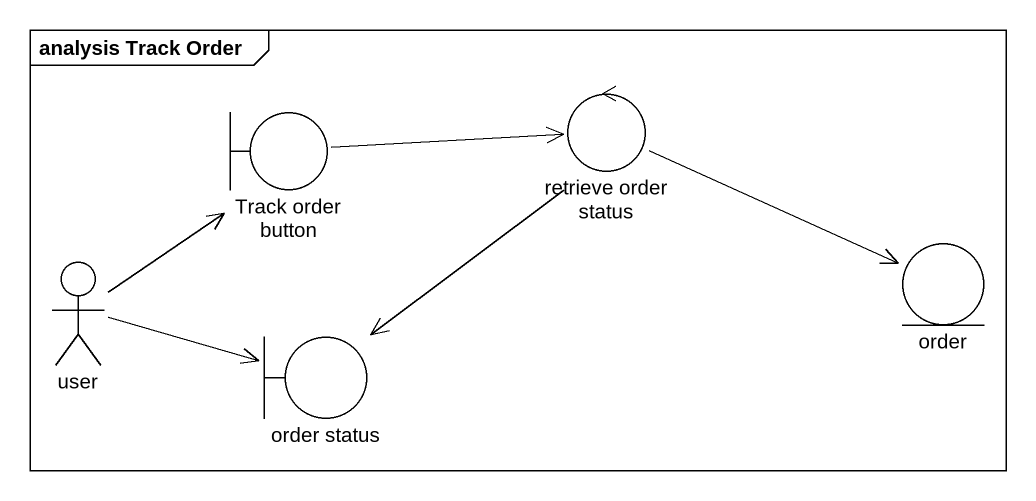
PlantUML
@startuml
mainframe analysis Track Order
boundary "Track order button" as Track_order_button
control "retrieve order status" as retrieve_order_status
actor user
entity order
boundary "order status" as order_status
Track_order_button -right-> retrieve_order_status
retrieve_order_status -right-> order
retrieve_order_status --> order_status
user -up-> Track_order_button
user -right-> order_status
@enduml
